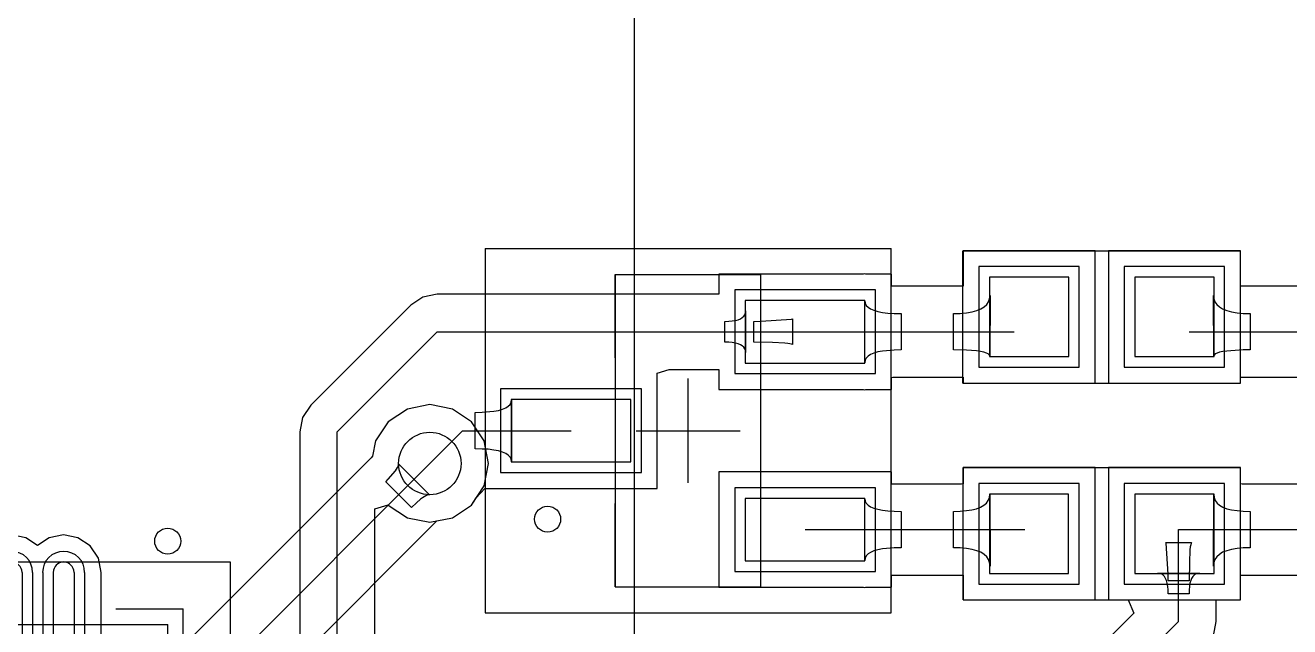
# Model space of a CAD drawing. Header units: millimetres. Extents: x 79 to 123, y 34 to 143.
# Drawn here: x 96.34 to 108.49, y 105.65 to 111.42 of the extents above; entities that cross this region are included whole.
import ezdxf

# ---------------------------------------------------------------- set-up
doc = ezdxf.new("R2010")
doc.units = ezdxf.units.MM
for name, color, linetype in [('BottomLayer', 5, 'Continuous'), ('BottomOverlay', 54, 'Continuous'), ('Mechanical13', 56, 'Continuous'), ('Mechanical15', 56, 'Continuous'), ('MultiLayer', 9, 'Continuous'), ('TopLayer', 1, 'Continuous'), ('TopOverlay', 2, 'Continuous'), ('TopPaste', 8, 'Continuous'), ('TopSolder', 216, 'Continuous')]:
    doc.layers.add(name, color=color, linetype=linetype)

# ---------------------------------------------------------------- blocks, each defined once
blk = doc.blocks.new('18650____________B_1')
at = {"layer": 'BottomOverlay'}
blk.add_line((16.054, 22), (76.531, 22), dxfattribs=at)
blk = doc.blocks.new('R0603_40')
at = {"layer": 'TopLayer'}
for p, q in [((-1.0795, 0.381), (-1.0795, -0.381)), ((-0.3175, 0.381), (-1.0795, 0.381)), ((-0.3175, -0.381), (-0.3175, 0.381)), ((0.3175, 0.381), (0.3175, -0.381)), ((1.0795, 0.381), (0.3175, 0.381)), ((1.0795, -0.381), (1.0795, 0.381)), ((-1.0795, -0.381), (-0.3175, -0.381)), ((0.3175, -0.381), (1.0795, -0.381))]:
    blk.add_line(p, q, dxfattribs=at)
at = {"layer": 'TopOverlay'}
for p, q in [((1.3335, 0.635), (-1.3335, 0.635)), ((-1.3335, 0.635), (-1.3335, -0.635)), ((1.3335, 0.635), (1.3335, -0.635)), ((1.3335, -0.635), (-1.3335, -0.635))]:
    blk.add_line(p, q, dxfattribs=at)
at = {"layer": 'TopPaste'}
for p, q in [((-1.0795, 0.381), (-1.0795, -0.381)), ((-0.3175, 0.381), (-1.0795, 0.381)), ((-0.3175, -0.381), (-0.3175, 0.381)), ((0.3175, 0.381), (0.3175, -0.381)), ((1.0795, 0.381), (0.3175, 0.381)), ((1.0795, -0.381), (1.0795, 0.381)), ((-1.0795, -0.381), (-0.3175, -0.381)), ((0.3175, -0.381), (1.0795, -0.381))]:
    blk.add_line(p, q, dxfattribs=at)
at = {"layer": 'TopSolder'}
for p, q in [((-1.1811, 0.4826), (-1.1811, -0.4826)), ((-0.2159, 0.4826), (-1.1811, 0.4826)), ((-0.2159, -0.4826), (-0.2159, 0.4826)), ((0.2159, 0.4826), (0.2159, -0.4826)), ((1.1811, 0.4826), (0.2159, 0.4826)), ((1.1811, -0.4826), (1.1811, 0.4826)), ((-1.1811, -0.4826), (-0.2159, -0.4826)), ((0.2159, -0.4826), (1.1811, -0.4826))]:
    blk.add_line(p, q, dxfattribs=at)
blk = doc.blocks.new('R0603_44')
at = {"layer": 'TopLayer'}
for p, q in [((-1.08, 0.381), (-1.08, -0.381)), ((-0.318, 0.381), (-1.08, 0.381)), ((-0.318, -0.381), (-0.318, 0.381)), ((0.317, 0.381), (0.317, -0.381)), ((1.079, 0.381), (0.317, 0.381)), ((1.079, -0.381), (1.079, 0.381)), ((-1.08, -0.381), (-0.318, -0.381)), ((0.317, -0.381), (1.079, -0.381))]:
    blk.add_line(p, q, dxfattribs=at)
at = {"layer": 'TopOverlay'}
for p, q in [((-1.333, 0.635), (1.333, 0.635)), ((-1.333, -0.635), (-1.333, 0.635)), ((1.333, -0.635), (1.333, 0.635)), ((-1.333, -0.635), (1.333, -0.635))]:
    blk.add_line(p, q, dxfattribs=at)
at = {"layer": 'TopPaste'}
for p, q in [((-1.08, 0.381), (-1.08, -0.381)), ((-0.318, 0.381), (-1.08, 0.381)), ((-0.318, -0.381), (-0.318, 0.381)), ((0.317, 0.381), (0.317, -0.381)), ((1.079, 0.381), (0.317, 0.381)), ((1.079, -0.381), (1.079, 0.381)), ((-1.08, -0.381), (-0.318, -0.381)), ((0.317, -0.381), (1.079, -0.381))]:
    blk.add_line(p, q, dxfattribs=at)
at = {"layer": 'TopSolder'}
for p, q in [((-1.181, 0.483), (-1.181, -0.483)), ((-0.216, 0.483), (-1.181, 0.483)), ((-0.216, -0.483), (-0.216, 0.483)), ((0.216, 0.483), (0.216, -0.483)), ((1.181, 0.483), (0.216, 0.483)), ((1.181, -0.483), (1.181, 0.483)), ((-1.181, -0.483), (-0.216, -0.483)), ((0.216, -0.483), (1.181, -0.483))]:
    blk.add_line(p, q, dxfattribs=at)
blk = doc.blocks.new('_8050_57')
at = {"layer": 'Mechanical13'}
for p, q in [((-0.624, 1.424), (-0.624, -1.576)), ((0.776, 1.424), (-0.624, 1.424)), ((0.776, -1.576), (0.776, 1.424)), ((0.776, -1.576), (-0.624, -1.576))]:
    blk.add_line(p, q, dxfattribs=at)
at = {"layer": 'Mechanical15'}
for p, q in [((-1.874, 1.674), (-1.874, -1.826)), ((2.026, 1.674), (-1.874, 1.674)), ((2.026, -1.826), (2.026, 1.674)), ((0.076, 0.424), (0.076, -0.576)), ((0.576, -0.076), (-0.424, -0.076)), ((2.026, -1.826), (-1.874, -1.826))]:
    blk.add_line(p, q, dxfattribs=at)
at = {"layer": 'TopLayer'}
for p, q in [((-0.474, 1.174), (-1.624, 1.174)), ((-1.624, 1.174), (-1.624, 0.574)), ((-0.474, 0.574), (-0.474, 1.174)), ((-1.624, 0.574), (-0.474, 0.574)), ((1.776, 0.224), (0.626, 0.224)), ((0.626, 0.224), (0.626, -0.376)), ((1.776, -0.376), (1.776, 0.224)), ((0.626, -0.376), (1.776, -0.376)), ((-0.474, -0.726), (-1.624, -0.726)), ((-1.624, -0.726), (-1.624, -1.326)), ((-0.474, -1.326), (-0.474, -0.726)), ((-1.624, -1.326), (-0.474, -1.326))]:
    blk.add_line(p, q, dxfattribs=at)
at = {"layer": 'TopOverlay'}
for p, q in [((0.776, 1.424), (-0.124, 1.424)), ((0.776, 1.424), (0.776, 0.624)), ((0.776, -0.776), (0.776, -1.576)), ((0.776, -1.576), (-0.124, -1.576))]:
    blk.add_line(p, q, dxfattribs=at)
blk.add_circle((1.426, 0.774), 0.125, dxfattribs=at)
at = {"layer": 'TopPaste'}
for p, q in [((-0.474, 1.174), (-1.624, 1.174)), ((-1.624, 1.174), (-1.624, 0.574)), ((-0.474, 0.574), (-0.474, 1.174)), ((-1.624, 0.574), (-0.474, 0.574)), ((1.776, 0.224), (0.626, 0.224)), ((0.626, 0.224), (0.626, -0.376)), ((1.776, -0.376), (1.776, 0.224)), ((0.626, -0.376), (1.776, -0.376)), ((-0.474, -0.726), (-1.624, -0.726)), ((-1.624, -0.726), (-1.624, -1.326)), ((-0.474, -1.326), (-0.474, -0.726)), ((-1.624, -1.326), (-0.474, -1.326))]:
    blk.add_line(p, q, dxfattribs=at)
at = {"layer": 'TopSolder'}
for p, q in [((-0.372, 1.275), (-1.725, 1.275)), ((-1.725, 1.275), (-1.725, 0.472)), ((-0.372, 0.472), (-0.372, 1.275)), ((-1.725, 0.472), (-0.372, 0.472)), ((1.878, 0.325), (0.525, 0.325)), ((0.525, 0.325), (0.525, -0.478)), ((1.878, -0.478), (1.878, 0.325)), ((0.525, -0.478), (1.878, -0.478)), ((-0.372, -0.625), (-1.725, -0.625)), ((-1.725, -0.625), (-1.725, -1.428)), ((-0.372, -1.428), (-0.372, -0.625)), ((-1.725, -1.428), (-0.372, -1.428))]:
    blk.add_line(p, q, dxfattribs=at)
blk = doc.blocks.new('__2102_59')
at = {"layer": 'Mechanical13'}
for p, q in [((2.5, 2.525), (-2.5, 2.525)), ((-2.5, -2.475), (-2.5, 2.525)), ((2.5, -2.475), (2.5, 2.525)), ((-2.5, -2.475), (2.5, -2.475))]:
    blk.add_line(p, q, dxfattribs=at)
blk.add_circle((-1.6, 1.625), 0.5, dxfattribs=at)
at = {"layer": 'Mechanical15'}
for p, q in [((-3.1, 3.125), (3.1, 3.125)), ((-3.1, -3.075), (-3.1, 3.125)), ((3.1, -3.075), (3.1, 3.125)), ((0, -0.475), (0, 0.525)), ((0.5, 0.025), (-0.5, 0.025)), ((-3.1, -3.075), (3.1, -3.075))]:
    blk.add_line(p, q, dxfattribs=at)
at = {"layer": 'TopLayer'}
for p, q in [((-1.6, 3.025), (-1.6, 2.125)), ((-1.4, 3.025), (-1.4, 2.125)), ((-1.1, 3.025), (-1.1, 2.125)), ((-0.9, 3.025), (-0.9, 2.125)), ((-0.6, 3.025), (-0.6, 2.125)), ((-0.4, 3.025), (-0.4, 2.125)), ((-0.1, 3.025), (-0.1, 2.125)), ((0.1, 3.025), (0.1, 2.125)), ((0.4, 3.025), (0.4, 2.125)), ((0.6, 3.025), (0.6, 2.125)), ((0.9, 3.025), (0.9, 2.125)), ((1.1, 3.025), (1.1, 2.125)), ((1.4, 3.025), (1.4, 2.125)), ((1.6, 3.025), (1.6, 2.125)), ((-3, 1.625), (-2.1, 1.625)), ((2.1, 1.625), (3, 1.625)), ((-1.5, 1.525), (-1.5, -1.475)), ((1.5, 1.525), (-1.5, 1.525)), ((1.5, -1.475), (1.5, 1.525)), ((-3, 1.425), (-2.1, 1.425)), ((2.1, 1.425), (3, 1.425)), ((-3, 1.125), (-2.1, 1.125)), ((2.1, 1.125), (3, 1.125)), ((-3, 0.925), (-2.1, 0.925)), ((2.1, 0.925), (3, 0.925)), ((-3, 0.625), (-2.1, 0.625)), ((2.1, 0.625), (3, 0.625)), ((-3, 0.425), (-2.1, 0.425)), ((2.1, 0.425), (3, 0.425)), ((-3, 0.125), (-2.1, 0.125)), ((2.1, 0.125), (3, 0.125)), ((-3, -0.075), (-2.1, -0.075)), ((2.1, -0.075), (3, -0.075)), ((-3, -0.375), (-2.1, -0.375)), ((2.1, -0.375), (3, -0.375)), ((-3, -0.575), (-2.1, -0.575)), ((2.1, -0.575), (3, -0.575)), ((-3, -0.875), (-2.1, -0.875)), ((2.1, -0.875), (3, -0.875)), ((-3, -1.075), (-2.1, -1.075)), ((2.1, -1.075), (3, -1.075)), ((-3, -1.375), (-2.1, -1.375)), ((2.1, -1.375), (3, -1.375)), ((-3, -1.575), (-2.1, -1.575)), ((-1.5, -1.475), (1.5, -1.475)), ((2.1, -1.575), (3, -1.575)), ((-1.6, -2.075), (-1.6, -2.975)), ((-1.4, -2.075), (-1.4, -2.975)), ((-1.1, -2.075), (-1.1, -2.975)), ((-0.9, -2.075), (-0.9, -2.975)), ((-0.6, -2.075), (-0.6, -2.975)), ((-0.4, -2.075), (-0.4, -2.975)), ((-0.1, -2.075), (-0.1, -2.975)), ((0.1, -2.075), (0.1, -2.975)), ((0.4, -2.075), (0.4, -2.975)), ((0.6, -2.075), (0.6, -2.975)), ((0.9, -2.075), (0.9, -2.975)), ((1.1, -2.075), (1.1, -2.975)), ((1.4, -2.075), (1.4, -2.975)), ((1.6, -2.075), (1.6, -2.975))]:
    blk.add_line(p, q, dxfattribs=at)
for centre, start, end in [((-1.5, 3.025), 0, 180), ((-1, 3.025), 0, 180), ((-0.5, 3.025), 0, 180), ((0, 3.025), 0, 180), ((0.5, 3.025), 0, 180), ((1, 3.025), 0, 180), ((1.5, 3.025), 0, 180), ((-1.5, 2.125), 180, 0), ((-1, 2.125), 180, 0), ((-0.5, 2.125), 180, 0), ((0, 2.125), 180, 0), ((0.5, 2.125), 180, 0), ((1, 2.125), 180, 0), ((1.5, 2.125), 180, 0), ((-3, 1.525), 90, 270), ((-2.1, 1.525), 270, 90), ((2.1, 1.525), 90, 270), ((3, 1.525), 270, 90), ((-3, 1.025), 90, 270), ((-2.1, 1.025), 270, 90), ((2.1, 1.025), 90, 270), ((3, 1.025), 270, 90), ((-3, 0.525), 90, 270), ((-2.1, 0.525), 270, 90), ((2.1, 0.525), 90, 270), ((3, 0.525), 270, 90), ((-3, 0.025), 90, 270), ((-2.1, 0.025), 270, 90), ((2.1, 0.025), 90, 270), ((3, 0.025), 270, 90), ((-3, -0.475), 90, 270), ((-2.1, -0.475), 270, 90), ((2.1, -0.475), 90, 270), ((3, -0.475), 270, 90), ((-3, -0.975), 90, 270), ((-2.1, -0.975), 270, 90), ((2.1, -0.975), 90, 270), ((3, -0.975), 270, 90), ((-3, -1.475), 90, 270), ((-2.1, -1.475), 270, 90), ((2.1, -1.475), 90, 270), ((3, -1.475), 270, 90), ((-1.5, -2.075), 0, 180), ((-1, -2.075), 0, 180), ((-0.5, -2.075), 0, 180), ((0, -2.075), 0, 180), ((0.5, -2.075), 0, 180), ((1, -2.075), 0, 180), ((1.5, -2.075), 0, 180), ((-1.5, -2.975), 180, 0), ((-1, -2.975), 180, 0), ((-0.5, -2.975), 180, 0), ((0, -2.975), 180, 0), ((0.5, -2.975), 180, 0), ((1, -2.975), 180, 0), ((1.5, -2.975), 180, 0)]:
    blk.add_arc(centre, 0.1, start, end, dxfattribs=at)
at = {"layer": 'TopOverlay'}
for p, q in [((-2, 2.675), (-2.65, 2.675)), ((-2.65, 2.025), (-2.65, 2.675)), ((2.65, 2.675), (2, 2.675)), ((2.65, 2.025), (2.65, 2.675)), ((-2.65, -2.625), (-2.65, -1.975)), ((2.65, -2.625), (2.65, -1.975)), ((-2, -2.625), (-2.65, -2.625)), ((2.65, -2.625), (2, -2.625))]:
    blk.add_line(p, q, dxfattribs=at)
blk.add_circle((-3.3, 2.525), 0.125, dxfattribs=at)
at = {"layer": 'TopPaste'}
for p, q in [((-1.6, 3.025), (-1.6, 2.125)), ((-1.4, 3.025), (-1.4, 2.125)), ((-1.1, 3.025), (-1.1, 2.125)), ((-0.9, 3.025), (-0.9, 2.125)), ((-0.6, 3.025), (-0.6, 2.125)), ((-0.4, 3.025), (-0.4, 2.125)), ((-0.1, 3.025), (-0.1, 2.125)), ((0.1, 3.025), (0.1, 2.125)), ((0.4, 3.025), (0.4, 2.125)), ((0.6, 3.025), (0.6, 2.125)), ((0.9, 3.025), (0.9, 2.125)), ((1.1, 3.025), (1.1, 2.125)), ((1.4, 3.025), (1.4, 2.125)), ((1.6, 3.025), (1.6, 2.125)), ((-3, 1.625), (-2.1, 1.625)), ((2.1, 1.625), (3, 1.625)), ((-1.5, 1.525), (-1.5, -1.475)), ((1.5, 1.525), (-1.5, 1.525)), ((1.5, -1.475), (1.5, 1.525)), ((-3, 1.425), (-2.1, 1.425)), ((2.1, 1.425), (3, 1.425)), ((-3, 1.125), (-2.1, 1.125)), ((2.1, 1.125), (3, 1.125)), ((-3, 0.925), (-2.1, 0.925)), ((2.1, 0.925), (3, 0.925)), ((-3, 0.625), (-2.1, 0.625)), ((2.1, 0.625), (3, 0.625)), ((-3, 0.425), (-2.1, 0.425)), ((2.1, 0.425), (3, 0.425)), ((-3, 0.125), (-2.1, 0.125)), ((2.1, 0.125), (3, 0.125)), ((-3, -0.075), (-2.1, -0.075)), ((2.1, -0.075), (3, -0.075)), ((-3, -0.375), (-2.1, -0.375)), ((2.1, -0.375), (3, -0.375)), ((-3, -0.575), (-2.1, -0.575)), ((2.1, -0.575), (3, -0.575)), ((-3, -0.875), (-2.1, -0.875)), ((2.1, -0.875), (3, -0.875)), ((-3, -1.075), (-2.1, -1.075)), ((2.1, -1.075), (3, -1.075)), ((-3, -1.375), (-2.1, -1.375)), ((2.1, -1.375), (3, -1.375)), ((-3, -1.575), (-2.1, -1.575)), ((-1.5, -1.475), (1.5, -1.475)), ((2.1, -1.575), (3, -1.575)), ((-1.6, -2.075), (-1.6, -2.975)), ((-1.4, -2.075), (-1.4, -2.975)), ((-1.1, -2.075), (-1.1, -2.975)), ((-0.9, -2.075), (-0.9, -2.975)), ((-0.6, -2.075), (-0.6, -2.975)), ((-0.4, -2.075), (-0.4, -2.975)), ((-0.1, -2.075), (-0.1, -2.975)), ((0.1, -2.075), (0.1, -2.975)), ((0.4, -2.075), (0.4, -2.975)), ((0.6, -2.075), (0.6, -2.975)), ((0.9, -2.075), (0.9, -2.975)), ((1.1, -2.075), (1.1, -2.975)), ((1.4, -2.075), (1.4, -2.975)), ((1.6, -2.075), (1.6, -2.975))]:
    blk.add_line(p, q, dxfattribs=at)
for centre, start, end in [((-1.5, 3.025), 0, 180), ((-1, 3.025), 0, 180), ((-0.5, 3.025), 0, 180), ((0, 3.025), 0, 180), ((0.5, 3.025), 0, 180), ((1, 3.025), 0, 180), ((1.5, 3.025), 0, 180), ((-1.5, 2.125), 180, 0), ((-1, 2.125), 180, 0), ((-0.5, 2.125), 180, 0), ((0, 2.125), 180, 0), ((0.5, 2.125), 180, 0), ((1, 2.125), 180, 0), ((1.5, 2.125), 180, 0), ((-3, 1.525), 90, 270), ((-2.1, 1.525), 270, 90), ((2.1, 1.525), 90, 270), ((3, 1.525), 270, 90), ((-3, 1.025), 90, 270), ((-2.1, 1.025), 270, 90), ((2.1, 1.025), 90, 270), ((3, 1.025), 270, 90), ((-3, 0.525), 90, 270), ((-2.1, 0.525), 270, 90), ((2.1, 0.525), 90, 270), ((3, 0.525), 270, 90), ((-3, 0.025), 90, 270), ((-2.1, 0.025), 270, 90), ((2.1, 0.025), 90, 270), ((3, 0.025), 270, 90), ((-3, -0.475), 90, 270), ((-2.1, -0.475), 270, 90), ((2.1, -0.475), 90, 270), ((3, -0.475), 270, 90), ((-3, -0.975), 90, 270), ((-2.1, -0.975), 270, 90), ((2.1, -0.975), 90, 270), ((3, -0.975), 270, 90), ((-3, -1.475), 90, 270), ((-2.1, -1.475), 270, 90), ((2.1, -1.475), 90, 270), ((3, -1.475), 270, 90), ((-1.5, -2.075), 0, 180), ((-1, -2.075), 0, 180), ((-0.5, -2.075), 0, 180), ((0, -2.075), 0, 180), ((0.5, -2.075), 0, 180), ((1, -2.075), 0, 180), ((1.5, -2.075), 0, 180), ((-1.5, -2.975), 180, 0), ((-1, -2.975), 180, 0), ((-0.5, -2.975), 180, 0), ((0, -2.975), 180, 0), ((0.5, -2.975), 180, 0), ((1, -2.975), 180, 0), ((1.5, -2.975), 180, 0)]:
    blk.add_arc(centre, 0.1, start, end, dxfattribs=at)
at = {"layer": 'TopSolder'}
for p, q in [((-1.702, 3.025), (-1.702, 2.125)), ((-1.298, 3.025), (-1.298, 2.125)), ((-1.202, 3.025), (-1.202, 2.125)), ((-0.798, 3.025), (-0.798, 2.125)), ((-0.702, 3.025), (-0.702, 2.125)), ((-0.298, 3.025), (-0.298, 2.125)), ((-0.202, 3.025), (-0.202, 2.125)), ((0.202, 3.025), (0.202, 2.125)), ((0.298, 3.025), (0.298, 2.125)), ((0.702, 3.025), (0.702, 2.125)), ((0.798, 3.025), (0.798, 2.125)), ((1.202, 3.025), (1.202, 2.125)), ((1.298, 3.025), (1.298, 2.125)), ((1.702, 3.025), (1.702, 2.125)), ((-3, 1.727), (-2.1, 1.727)), ((2.1, 1.727), (3, 1.727)), ((-1.602, 1.627), (-1.602, -1.576)), ((1.602, 1.627), (-1.602, 1.627)), ((1.602, -1.576), (1.602, 1.627)), ((-3, 1.324), (-2.1, 1.324)), ((-3, 1.227), (-2.1, 1.227)), ((2.1, 1.324), (3, 1.324)), ((2.1, 1.227), (3, 1.227)), ((-3, 0.824), (-2.1, 0.824)), ((2.1, 0.824), (3, 0.824)), ((-3, 0.727), (-2.1, 0.727)), ((2.1, 0.727), (3, 0.727)), ((-3, 0.324), (-2.1, 0.324)), ((2.1, 0.324), (3, 0.324)), ((-3, 0.227), (-2.1, 0.227)), ((2.1, 0.227), (3, 0.227)), ((-3, -0.176), (-2.1, -0.176)), ((2.1, -0.176), (3, -0.176)), ((-3, -0.273), (-2.1, -0.273)), ((2.1, -0.273), (3, -0.273)), ((-3, -0.676), (-2.1, -0.676)), ((2.1, -0.676), (3, -0.676)), ((-3, -0.773), (-2.1, -0.773)), ((2.1, -0.773), (3, -0.773)), ((-3, -1.176), (-2.1, -1.176)), ((2.1, -1.176), (3, -1.176)), ((-3, -1.273), (-2.1, -1.273)), ((2.1, -1.273), (3, -1.273)), ((-1.602, -1.576), (1.602, -1.576)), ((-3, -1.676), (-2.1, -1.676)), ((2.1, -1.676), (3, -1.676)), ((-1.702, -2.075), (-1.702, -2.975)), ((-1.298, -2.075), (-1.298, -2.975)), ((-1.202, -2.075), (-1.202, -2.975)), ((-0.798, -2.075), (-0.798, -2.975)), ((-0.702, -2.075), (-0.702, -2.975)), ((-0.298, -2.075), (-0.298, -2.975)), ((-0.202, -2.075), (-0.202, -2.975)), ((0.202, -2.075), (0.202, -2.975)), ((0.298, -2.075), (0.298, -2.975)), ((0.702, -2.075), (0.702, -2.975)), ((0.798, -2.075), (0.798, -2.975)), ((1.202, -2.075), (1.202, -2.975)), ((1.298, -2.075), (1.298, -2.975)), ((1.702, -2.075), (1.702, -2.975))]:
    blk.add_line(p, q, dxfattribs=at)
for centre, start, end in [((-1.5, 3.025), 0, 180), ((-1, 3.025), 0, 180), ((-0.5, 3.025), 0, 180), ((0, 3.025), 0, 180), ((0.5, 3.025), 0, 180), ((1, 3.025), 0, 180), ((1.5, 3.025), 0, 180), ((-1.5, 2.125), 180, 0), ((-1, 2.125), 180, 0), ((-0.5, 2.125), 180, 0), ((0, 2.125), 180, 0), ((0.5, 2.125), 180, 0), ((1, 2.125), 180, 0), ((1.5, 2.125), 180, 0), ((-3, 1.525), 90, 270), ((-2.1, 1.525), 270, 90), ((2.1, 1.525), 90, 270), ((3, 1.525), 270, 90), ((-3, 1.025), 90, 270), ((-2.1, 1.025), 270, 90), ((2.1, 1.025), 90, 270), ((3, 1.025), 270, 90), ((-3, 0.525), 90, 270), ((-2.1, 0.525), 270, 90), ((2.1, 0.525), 90, 270), ((3, 0.525), 270, 90), ((-3, 0.025), 90, 270), ((-2.1, 0.025), 270, 90), ((2.1, 0.025), 90, 270), ((3, 0.025), 270, 90), ((-3, -0.475), 90, 270), ((-2.1, -0.475), 270, 90), ((2.1, -0.475), 90, 270), ((3, -0.475), 270, 90), ((-3, -0.975), 90, 270), ((-2.1, -0.975), 270, 90), ((2.1, -0.975), 90, 270), ((3, -0.975), 270, 90), ((-3, -1.475), 90, 270), ((-2.1, -1.475), 270, 90), ((2.1, -1.475), 90, 270), ((3, -1.475), 270, 90), ((-1.5, -2.075), 0, 180), ((-1, -2.075), 0, 180), ((-0.5, -2.075), 0, 180), ((0, -2.075), 0, 180), ((0.5, -2.075), 0, 180), ((1, -2.075), 0, 180), ((1.5, -2.075), 0, 180), ((-1.5, -2.975), 180, 0), ((-1, -2.975), 180, 0), ((-0.5, -2.975), 180, 0), ((0, -2.975), 180, 0), ((0.5, -2.975), 180, 0), ((1, -2.975), 180, 0), ((1.5, -2.975), 180, 0)]:
    blk.add_arc(centre, 0.202, start, end, dxfattribs=at)

msp = doc.modelspace()

# ---------------------------------------------------------------- linework, layer by layer
at = {"layer": 'BottomLayer'}
for p, q in [((100.012, 107.735), (99.829, 107.613)), ((100.228, 107.778), (100.012, 107.735)), ((100.445, 107.735), (100.228, 107.778)), ((100.628, 107.613), (100.445, 107.735)), ((99.829, 107.613), (99.707, 107.43)), ((100.75, 107.43), (100.628, 107.613)), ((99.707, 107.43), (99.677, 107.283)), ((100.793, 107.213), (100.75, 107.43)), ((99.664, 107.267), (97.963, 105.567)), ((98.273, 105.258), (100.228, 107.213)), ((99.677, 107.283), (99.664, 107.267)), ((99.909, 107.159), (99.918, 107.174)), ((99.918, 107.174), (99.924, 107.188)), ((99.924, 107.188), (99.927, 107.2)), ((99.927, 107.2), (99.928, 107.21)), ((99.928, 107.21), (100.225, 106.913)), ((100.75, 106.997), (100.793, 107.213)), ((99.805, 107.038), (99.829, 107.062)), ((99.829, 107.062), (99.898, 107.143)), ((99.898, 107.143), (99.909, 107.159)), ((100.053, 106.79), (99.805, 107.038)), ((100.628, 106.814), (100.75, 106.997)), ((100.099, 106.835), (100.053, 106.79)), ((100.14, 106.869), (100.099, 106.835)), ((100.158, 106.883), (100.14, 106.869)), ((100.174, 106.894), (100.158, 106.883)), ((100.189, 106.903), (100.174, 106.894)), ((100.203, 106.909), (100.189, 106.903)), ((100.215, 106.912), (100.203, 106.909)), ((100.225, 106.913), (100.215, 106.912)), ((100.445, 106.692), (100.628, 106.814)), ((100.296, 106.662), (100.445, 106.692)), ((98.71, 105.076), (100.295, 106.661)), ((100.295, 106.661), (100.296, 106.662))]:
    msp.add_line(p, q, dxfattribs=at)
msp.add_circle((100.228, 107.213), 0.3, dxfattribs=at)
at = {"layer": 'MultiLayer'}
msp.add_circle((100.228, 107.213), 0.3, dxfattribs=at)
at = {"layer": 'TopLayer'}
for p, q in [((106.622, 109.256), (105.352, 109.256)), ((105.352, 109.256), (105.352, 108.917)), ((106.622, 107.986), (106.622, 109.256)), ((108.019, 109.256), (106.749, 109.256)), ((106.749, 109.256), (106.749, 107.986)), ((108.019, 108.917), (108.019, 109.256)), ((104.397, 109.032), (103.006, 109.032)), ((103.006, 109.032), (103.006, 108.839)), ((104.407, 109.034), (104.397, 109.032)), ((104.417, 109.032), (104.407, 109.034)), ((104.664, 109.032), (104.417, 109.032)), ((104.664, 108.916), (104.664, 109.032)), ((105.334, 108.916), (104.664, 108.916)), ((105.352, 108.917), (105.334, 108.916)), ((108.037, 108.916), (108.019, 108.917)), ((108.727, 108.916), (108.037, 108.916)), ((100.161, 108.812), (100.044, 108.734)), ((100.3, 108.839), (100.161, 108.812)), ((103.006, 108.839), (100.3, 108.839)), ((104.407, 108.181), (104.407, 108.775)), ((104.407, 108.775), (104.411, 108.752)), ((104.411, 108.752), (104.421, 108.731)), ((105.58, 108.739), (105.597, 108.765)), ((105.597, 108.765), (105.608, 108.795)), ((105.608, 108.795), (105.612, 108.828)), ((105.612, 108.828), (105.609, 108.243)), ((107.762, 108.243), (107.759, 108.828)), ((107.759, 108.828), (107.762, 108.795)), ((107.762, 108.795), (107.773, 108.765)), ((107.773, 108.765), (107.791, 108.739)), ((100.044, 108.734), (99.084, 107.773)), ((103.245, 108.627), (103.255, 108.642)), ((103.255, 108.642), (103.261, 108.659)), ((103.261, 108.659), (103.263, 108.678)), ((103.263, 108.678), (103.263, 108.278)), ((104.421, 108.731), (104.439, 108.713)), ((104.439, 108.713), (104.463, 108.697)), ((104.463, 108.697), (104.495, 108.684)), ((104.495, 108.684), (104.533, 108.673)), ((104.533, 108.673), (104.579, 108.664)), ((104.579, 108.664), (104.631, 108.658)), ((104.631, 108.658), (104.691, 108.655)), ((104.691, 108.655), (104.757, 108.653)), ((104.757, 108.653), (104.757, 108.303)), ((105.259, 108.653), (105.326, 108.655)), ((105.259, 108.303), (105.259, 108.653)), ((105.326, 108.655), (105.386, 108.66)), ((105.386, 108.66), (105.439, 108.669)), ((105.439, 108.669), (105.484, 108.681)), ((105.484, 108.681), (105.523, 108.697)), ((105.523, 108.697), (105.555, 108.716)), ((105.555, 108.716), (105.58, 108.739)), ((107.791, 108.739), (107.816, 108.716)), ((107.816, 108.716), (107.847, 108.697)), ((107.847, 108.697), (107.886, 108.681)), ((107.886, 108.681), (107.932, 108.669)), ((107.932, 108.669), (107.985, 108.66)), ((107.985, 108.66), (108.045, 108.655)), ((108.045, 108.655), (108.112, 108.653)), ((108.112, 108.653), (108.112, 108.303)), ((103.063, 108.578), (103.101, 108.579)), ((103.063, 108.378), (103.063, 108.578)), ((103.101, 108.579), (103.135, 108.582)), ((103.135, 108.582), (103.165, 108.587)), ((103.165, 108.587), (103.191, 108.594)), ((103.191, 108.594), (103.213, 108.603)), ((103.213, 108.603), (103.231, 108.614)), ((103.231, 108.614), (103.245, 108.627)), ((103.342, 108.578), (103.408, 108.579)), ((103.342, 108.378), (103.342, 108.578)), ((103.408, 108.579), (103.704, 108.598)), ((103.704, 108.598), (103.712, 108.602)), ((103.712, 108.602), (103.712, 108.355)), ((99.339, 107.518), (100.3, 108.478)), ((100.3, 108.478), (103.835, 108.478)), ((103.835, 108.478), (105.845, 108.478)), ((107.526, 108.478), (109.568, 108.478)), ((103.101, 108.377), (103.063, 108.378)), ((103.135, 108.374), (103.101, 108.377)), ((103.165, 108.369), (103.135, 108.374)), ((103.191, 108.362), (103.165, 108.369)), ((103.213, 108.353), (103.191, 108.362)), ((103.231, 108.342), (103.213, 108.353)), ((103.245, 108.329), (103.231, 108.342)), ((103.255, 108.314), (103.245, 108.329)), ((103.261, 108.297), (103.255, 108.314)), ((103.263, 108.278), (103.261, 108.297)), ((103.52, 108.376), (103.342, 108.378)), ((103.641, 108.37), (103.52, 108.376)), ((103.668, 108.367), (103.641, 108.37)), ((103.689, 108.363), (103.668, 108.367)), ((103.704, 108.359), (103.689, 108.363)), ((103.712, 108.355), (103.704, 108.359)), ((104.495, 108.273), (104.463, 108.259)), ((104.533, 108.284), (104.495, 108.273)), ((104.579, 108.292), (104.533, 108.284)), ((104.691, 108.302), (104.579, 108.292)), ((104.757, 108.303), (104.691, 108.302)), ((105.385, 108.301), (105.259, 108.303)), ((105.483, 108.294), (105.385, 108.301)), ((105.521, 108.288), (105.483, 108.294)), ((105.553, 108.282), (105.521, 108.288)), ((105.577, 108.274), (105.553, 108.282)), ((105.595, 108.265), (105.577, 108.274)), ((107.793, 108.274), (107.776, 108.265)), ((107.818, 108.282), (107.793, 108.274)), ((107.849, 108.288), (107.818, 108.282)), ((108.045, 108.303), (107.849, 108.288)), ((108.112, 108.303), (108.045, 108.303)), ((104.411, 108.205), (104.407, 108.181)), ((104.421, 108.225), (104.411, 108.205)), ((104.439, 108.244), (104.421, 108.225)), ((104.463, 108.259), (104.439, 108.244)), ((105.605, 108.254), (105.595, 108.265)), ((105.609, 108.243), (105.605, 108.254)), ((107.765, 108.254), (107.762, 108.243)), ((107.776, 108.265), (107.765, 108.254)), ((102.414, 108.082), (102.527, 108.117)), ((102.414, 106.974), (102.414, 108.082)), ((102.527, 108.117), (103.006, 108.117)), ((103.006, 108.117), (103.006, 107.924)), ((104.664, 108.04), (104.677, 108.041)), ((104.664, 107.924), (104.664, 108.04)), ((104.677, 108.041), (105.352, 108.041)), ((105.352, 108.041), (105.352, 107.986)), ((108.019, 107.986), (108.019, 108.041)), ((108.019, 108.041), (108.739, 108.041)), ((103.006, 107.924), (104.397, 107.924)), ((104.397, 107.924), (104.407, 107.922)), ((104.407, 107.922), (104.417, 107.924)), ((104.417, 107.924), (104.664, 107.924)), ((105.352, 107.986), (105.581, 107.986)), ((105.581, 107.986), (105.583, 107.985)), ((105.583, 107.985), (105.59, 107.986)), ((105.59, 107.986), (105.598, 107.986)), ((105.598, 107.986), (105.607, 107.984)), ((105.607, 107.984), (105.617, 107.986)), ((105.617, 107.986), (106.622, 107.986)), ((106.749, 107.986), (107.753, 107.986)), ((107.753, 107.986), (107.763, 107.984)), ((107.763, 107.984), (107.773, 107.986)), ((107.773, 107.986), (107.78, 107.986)), ((107.78, 107.986), (107.787, 107.985)), ((107.787, 107.985), (107.789, 107.986)), ((107.789, 107.986), (108.019, 107.986)), ((100.982, 107.763), (100.999, 107.781)), ((100.999, 107.781), (101.01, 107.802)), ((101.01, 107.802), (101.013, 107.825)), ((101.013, 107.825), (101.013, 107.231)), ((99.084, 107.773), (99.006, 107.656)), ((100.663, 107.703), (100.73, 107.705)), ((100.663, 107.353), (100.663, 107.703)), ((100.73, 107.705), (100.842, 107.714)), ((100.842, 107.714), (100.887, 107.723)), ((100.887, 107.723), (100.926, 107.734)), ((100.926, 107.734), (100.957, 107.747)), ((100.957, 107.747), (100.982, 107.763)), ((99.006, 107.656), (98.978, 107.518)), ((98.978, 107.518), (98.978, 105.356)), ((99.339, 105.207), (99.339, 107.518)), ((100.228, 107.213), (100.543, 107.528)), ((100.543, 107.528), (101.585, 107.528)), ((100.73, 107.352), (100.663, 107.353)), ((100.789, 107.349), (100.73, 107.352)), ((100.842, 107.342), (100.789, 107.349)), ((100.887, 107.334), (100.842, 107.342)), ((100.926, 107.323), (100.887, 107.334)), ((100.957, 107.309), (100.926, 107.323)), ((100.982, 107.294), (100.957, 107.309)), ((100.999, 107.275), (100.982, 107.294)), ((101.01, 107.255), (100.999, 107.275)), ((101.013, 107.231), (101.01, 107.255)), ((105.598, 107.173), (105.352, 107.173)), ((105.352, 107.173), (105.352, 107.017)), ((105.608, 107.175), (105.598, 107.173)), ((105.618, 107.173), (105.608, 107.175)), ((105.635, 107.173), (105.618, 107.173)), ((105.638, 107.173), (105.635, 107.173)), ((105.639, 107.173), (105.638, 107.173)), ((106.622, 107.173), (105.639, 107.173)), ((106.622, 105.903), (106.622, 107.173)), ((107.732, 107.173), (106.749, 107.173)), ((106.749, 107.173), (106.749, 105.903)), ((107.733, 107.173), (107.732, 107.173)), ((107.736, 107.173), (107.733, 107.173)), ((107.753, 107.173), (107.736, 107.173)), ((107.763, 107.175), (107.753, 107.173)), ((107.772, 107.173), (107.763, 107.175)), ((108.019, 107.173), (107.772, 107.173)), ((108.019, 107.017), (108.019, 107.173)), ((104.397, 107.132), (103.006, 107.132)), ((103.006, 107.132), (103.006, 106.024)), ((104.407, 107.134), (104.397, 107.132)), ((104.417, 107.132), (104.407, 107.134)), ((104.664, 107.132), (104.417, 107.132)), ((104.664, 107.016), (104.664, 107.132)), ((100.673, 106.882), (100.756, 106.974)), ((100.756, 106.974), (101.004, 106.974)), ((101.004, 106.974), (101.013, 106.972)), ((101.013, 106.972), (101.023, 106.974)), ((101.023, 106.974), (102.414, 106.974)), ((105.337, 107.016), (104.664, 107.016)), ((105.352, 107.017), (105.337, 107.016)), ((108.034, 107.016), (108.019, 107.017)), ((108.727, 107.016), (108.034, 107.016)), ((99.7, 106.778), (99.827, 106.816)), ((99.827, 106.816), (99.829, 106.814)), ((99.829, 106.814), (100.012, 106.692)), ((100.445, 106.692), (100.628, 106.814)), ((100.628, 106.814), (100.673, 106.882)), ((104.407, 106.281), (104.407, 106.875)), ((104.407, 106.875), (104.411, 106.852)), ((104.411, 106.852), (104.421, 106.831)), ((104.421, 106.831), (104.439, 106.813)), ((104.439, 106.813), (104.463, 106.797)), ((105.521, 106.794), (105.553, 106.812)), ((105.553, 106.812), (105.577, 106.833)), ((105.577, 106.833), (105.595, 106.857)), ((105.595, 106.857), (105.605, 106.885)), ((105.605, 106.885), (105.609, 106.916)), ((105.609, 106.916), (105.612, 106.228)), ((107.759, 106.228), (107.762, 106.916)), ((107.762, 106.916), (107.765, 106.885)), ((107.765, 106.885), (107.776, 106.857)), ((107.776, 106.857), (107.793, 106.833)), ((107.793, 106.833), (107.818, 106.812)), ((107.818, 106.812), (107.849, 106.794)), ((99.7, 105.207), (99.7, 106.778)), ((100.012, 106.692), (100.228, 106.649)), ((100.228, 106.649), (100.445, 106.692)), ((104.463, 106.797), (104.495, 106.784)), ((104.495, 106.784), (104.533, 106.773)), ((104.533, 106.773), (104.579, 106.764)), ((104.579, 106.764), (104.631, 106.758)), ((104.631, 106.758), (104.691, 106.755)), ((104.691, 106.755), (104.757, 106.753)), ((104.757, 106.753), (104.757, 106.403)), ((105.259, 106.753), (105.325, 106.755)), ((105.259, 106.403), (105.259, 106.753)), ((105.325, 106.755), (105.385, 106.76)), ((105.385, 106.76), (105.437, 106.768)), ((105.437, 106.768), (105.483, 106.779)), ((105.483, 106.779), (105.521, 106.794)), ((107.849, 106.794), (107.888, 106.779)), ((107.888, 106.779), (107.933, 106.768)), ((107.933, 106.768), (107.986, 106.76)), ((107.986, 106.76), (108.045, 106.755)), ((108.045, 106.755), (108.112, 106.753)), ((108.112, 106.753), (108.112, 106.403)), ((103.835, 106.578), (105.946, 106.578)), ((107.424, 106.578), (109.568, 106.578)), ((107.424, 105.697), (107.424, 106.578)), ((96.347, 106.5), (96.209, 106.528)), ((96.459, 106.426), (96.347, 106.5)), ((96.571, 106.5), (96.459, 106.426)), ((96.709, 106.528), (96.571, 106.5)), ((96.847, 106.5), (96.709, 106.528)), ((96.964, 106.422), (96.847, 106.5)), ((107.305, 106.447), (107.301, 106.455)), ((107.301, 106.455), (107.548, 106.455)), ((107.324, 106.151), (107.305, 106.447)), ((107.544, 106.447), (107.54, 106.432)), ((107.548, 106.455), (107.544, 106.447)), ((97.043, 106.305), (96.964, 106.422)), ((104.421, 106.325), (104.411, 106.305)), ((104.439, 106.344), (104.421, 106.325)), ((104.463, 106.359), (104.439, 106.344)), ((104.495, 106.373), (104.463, 106.359)), ((104.533, 106.384), (104.495, 106.373)), ((104.579, 106.392), (104.533, 106.384)), ((104.691, 106.402), (104.579, 106.392)), ((104.757, 106.403), (104.691, 106.402)), ((105.326, 106.402), (105.259, 106.403)), ((105.386, 106.396), (105.326, 106.402)), ((105.439, 106.388), (105.386, 106.396)), ((105.484, 106.375), (105.439, 106.388)), ((105.523, 106.36), (105.484, 106.375)), ((105.555, 106.34), (105.523, 106.36)), ((105.58, 106.318), (105.555, 106.34)), ((107.533, 106.384), (107.527, 106.263)), ((107.536, 106.411), (107.533, 106.384)), ((107.54, 106.432), (107.536, 106.411)), ((107.816, 106.34), (107.791, 106.318)), ((107.847, 106.36), (107.816, 106.34)), ((107.886, 106.375), (107.847, 106.36)), ((107.932, 106.388), (107.886, 106.375)), ((107.985, 106.396), (107.932, 106.388)), ((108.045, 106.402), (107.985, 106.396)), ((108.112, 106.403), (108.045, 106.402)), ((97.07, 106.167), (97.043, 106.305)), ((104.411, 106.305), (104.407, 106.281)), ((105.598, 106.291), (105.58, 106.318)), ((105.608, 106.262), (105.598, 106.291)), ((105.612, 106.228), (105.608, 106.262)), ((107.527, 106.263), (107.524, 106.085)), ((107.762, 106.262), (107.759, 106.228)), ((107.773, 106.291), (107.762, 106.262)), ((107.791, 106.318), (107.773, 106.291)), ((97.07, 105.267), (97.07, 106.167)), ((104.664, 106.14), (104.677, 106.141)), ((104.664, 106.024), (104.664, 106.14)), ((104.677, 106.141), (105.334, 106.141)), ((105.334, 106.141), (105.352, 106.139)), ((105.352, 106.139), (105.352, 105.903)), ((107.243, 106.158), (107.224, 106.16)), ((107.224, 106.16), (107.624, 106.16)), ((107.26, 106.152), (107.243, 106.158)), ((107.275, 106.142), (107.26, 106.152)), ((107.288, 106.128), (107.275, 106.142)), ((107.299, 106.11), (107.288, 106.128)), ((107.308, 106.088), (107.299, 106.11)), ((107.315, 106.062), (107.308, 106.088)), ((107.324, 106.085), (107.324, 106.151)), ((107.524, 106.085), (107.324, 106.085)), ((107.54, 106.088), (107.533, 106.062)), ((107.549, 106.11), (107.54, 106.088)), ((107.56, 106.128), (107.549, 106.11)), ((107.573, 106.142), (107.56, 106.128)), ((107.588, 106.152), (107.573, 106.142)), ((107.605, 106.158), (107.588, 106.152)), ((107.624, 106.16), (107.605, 106.158)), ((108.019, 106.139), (108.037, 106.141)), ((108.019, 105.903), (108.019, 106.139)), ((108.037, 106.141), (108.739, 106.141)), ((103.006, 106.024), (104.397, 106.024)), ((104.397, 106.024), (104.407, 106.022)), ((104.407, 106.022), (104.417, 106.024)), ((104.417, 106.024), (104.664, 106.024)), ((107.32, 106.032), (107.315, 106.062)), ((107.323, 105.998), (107.32, 106.032)), ((107.324, 105.96), (107.323, 105.998)), ((107.524, 105.96), (107.324, 105.96)), ((107.525, 105.998), (107.524, 105.96)), ((107.528, 106.032), (107.525, 105.998)), ((107.533, 106.062), (107.528, 106.032)), ((105.352, 105.903), (106.622, 105.903)), ((106.749, 105.903), (106.94, 105.903)), ((106.94, 105.903), (106.993, 105.776)), ((107.785, 105.697), (107.785, 105.903)), ((107.785, 105.903), (108.019, 105.903)), ((106.993, 105.776), (106.505, 105.288)), ((106.655, 104.927), (107.424, 105.697)), ((107.758, 105.559), (107.785, 105.697))]:
    msp.add_line(p, q, dxfattribs=at)
msp.add_circle((100.228, 107.213), 0.3, dxfattribs=at)

# ---------------------------------------------------------------- block references
for name, p, rotation in [('18650____________B_1', (124.194, 49.757), 90), ('_8050_57', (102.786, 107.452), 180), ('R0603_40', (106.685, 108.621), 180), ('R0603_44', (106.685, 106.538), 360), ('__2102_59', (95.184, 103.167), 270)]:
    msp.add_blockref(name, p, dxfattribs=dict(rotation=rotation))

doc.saveas('drawing.dxf')
